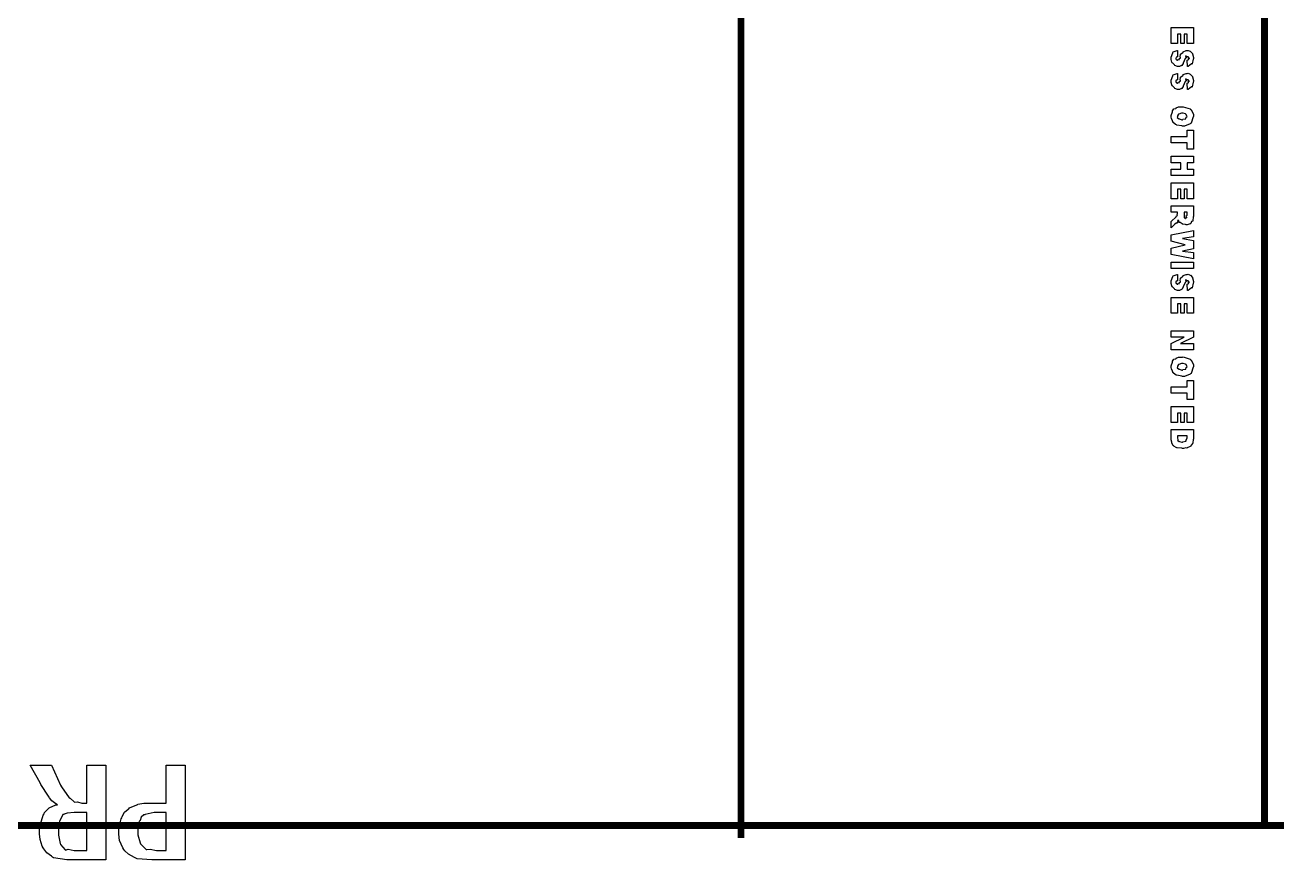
# Model space of a CAD drawing. Extents: x 0 to 11.7, y 0 to 16.5.
# Drawn here: x 7.791 to 9.628, y -0.002 to 1.223 of the extents above; entities that cross this region are included whole.
import ezdxf

# ---------------------------------------------------------------- set-up
doc = ezdxf.new("R2010")
doc.units = 0
doc.layers.get('0').update_dxf_attribs({"linetype": 'CONTINUOUS'})

msp = doc.modelspace()

# ---------------------------------------------------------------- linework, layer by layer
at = {"color": 0, "const_width": 0.01}
msp.add_lwpolyline([(11.5517, 0.0483), (11.5517, 16.4), (0.1833, 16.4), (0.1833, 0.0483), (11.5517, 0.0483)], close=True, dxfattribs=at)
for points in [[(9.61, 2.3983), (9.61, 0.0483)], [(8.8417, 2.38), (8.8417, 0.03)]]:
    msp.add_lwpolyline(points, dxfattribs=at)
at = {"color": 0}
for points in [[(9.5059, 1.2191), (9.5059, 1.1956), (9.4965, 1.1956), (9.4965, 1.2097), (9.492, 1.2097), (9.492, 1.1956), (9.4872, 1.1956), (9.4872, 1.2097), (9.4826, 1.2097), (9.4826, 1.1956), (9.4733, 1.1956), (9.4733, 1.2191), (9.5059, 1.2191)], [(9.4824, 1.1854), (9.4826, 1.1761), (9.4822, 1.1761), (9.481, 1.1756), (9.4809, 1.1755), (9.4806, 1.1755), (9.4798, 1.174), (9.4798, 1.1735), (9.4798, 1.1735), (9.4806, 1.1721), (9.4807, 1.172), (9.4807, 1.172), (9.4825, 1.1713), (9.4831, 1.1713), (9.483, 1.1714), (9.4829, 1.1721), (9.4849, 1.1717), (9.485, 1.1718), (9.4848, 1.1719), (9.4846, 1.1733), (9.4869, 1.1747), (9.487, 1.1752), (9.4864, 1.1759), (9.4869, 1.1801), (9.4903, 1.1827), (9.4907, 1.183), (9.4908, 1.1838), (9.4953, 1.1854), (9.4968, 1.1854), (9.4968, 1.1854), (9.4979, 1.1857), (9.501, 1.1844), (9.5013, 1.1841), (9.5014, 1.1842), (9.5044, 1.1809), (9.5046, 1.1804), (9.5046, 1.1804), (9.5059, 1.1752), (9.5059, 1.1735), (9.5055, 1.1728), (9.5041, 1.166), (9.5037, 1.1655), (9.5031, 1.1659), (9.4978, 1.1621), (9.497, 1.162), (9.4965, 1.1713), (9.4965, 1.1713), (9.4988, 1.1721), (9.4989, 1.1722), (9.4986, 1.1724), (9.4981, 1.1735), (9.4998, 1.174), (9.4998, 1.1742), (9.4993, 1.1743), (9.498, 1.1752), (9.4989, 1.1757), (9.4989, 1.1757), (9.4985, 1.1757), (9.4977, 1.1761), (9.4974, 1.1761), (9.497, 1.1761), (9.496, 1.1763), (9.4959, 1.1763), (9.4956, 1.1768), (9.4943, 1.1777), (9.4949, 1.1747), (9.4948, 1.1744), (9.4935, 1.1736), (9.4909, 1.167), (9.4909, 1.1666), (9.4909, 1.1666), (9.4889, 1.1633), (9.4885, 1.1631), (9.4884, 1.1633), (9.4851, 1.162), (9.4839, 1.162), (9.4826, 1.1621), (9.4787, 1.1633), (9.4783, 1.1635), (9.4778, 1.1644), (9.4756, 1.1668), (9.4747, 1.1672), (9.4746, 1.1674), (9.4743, 1.1686), (9.4733, 1.1723), (9.4733, 1.1735), (9.4733, 1.1758), (9.4753, 1.1822), (9.4757, 1.1826), (9.476, 1.1837), (9.4818, 1.1854), (9.4824, 1.1854)], [(9.4824, 1.1518), (9.4826, 1.1425), (9.4822, 1.1425), (9.481, 1.1419), (9.4809, 1.1418), (9.4806, 1.1418), (9.4798, 1.1403), (9.4798, 1.1399), (9.4798, 1.1399), (9.4806, 1.1385), (9.4807, 1.1383), (9.4807, 1.1383), (9.4825, 1.1377), (9.4831, 1.1377), (9.483, 1.1378), (9.4829, 1.1385), (9.4849, 1.1381), (9.485, 1.1381), (9.4848, 1.1383), (9.4846, 1.1397), (9.4869, 1.1411), (9.487, 1.1416), (9.4864, 1.1422), (9.4869, 1.1464), (9.4903, 1.149), (9.4907, 1.1494), (9.4908, 1.1502), (9.4953, 1.1518), (9.4968, 1.1518), (9.4968, 1.1518), (9.4979, 1.1521), (9.501, 1.1507), (9.5013, 1.1505), (9.5014, 1.1505), (9.5044, 1.1472), (9.5046, 1.1468), (9.5046, 1.1468), (9.5059, 1.1416), (9.5059, 1.1399), (9.5055, 1.1392), (9.5041, 1.1323), (9.5037, 1.1318), (9.5031, 1.1323), (9.4978, 1.1285), (9.497, 1.1284), (9.4965, 1.1377), (9.4965, 1.1377), (9.4988, 1.1385), (9.4989, 1.1386), (9.4986, 1.1387), (9.4981, 1.1399), (9.4998, 1.1403), (9.4998, 1.1405), (9.4993, 1.1407), (9.498, 1.1416), (9.4989, 1.142), (9.4989, 1.142), (9.4985, 1.1421), (9.4977, 1.1425), (9.4974, 1.1425), (9.497, 1.1425), (9.496, 1.1427), (9.4959, 1.1427), (9.4956, 1.1431), (9.4943, 1.144), (9.4949, 1.1411), (9.4948, 1.1407), (9.4935, 1.14), (9.4909, 1.1334), (9.4909, 1.1329), (9.4909, 1.1329), (9.4889, 1.1297), (9.4885, 1.1295), (9.4884, 1.1297), (9.4851, 1.1284), (9.4839, 1.1284), (9.4826, 1.1284), (9.4787, 1.1297), (9.4783, 1.1299), (9.4778, 1.1308), (9.4756, 1.1331), (9.4747, 1.1336), (9.4746, 1.1338), (9.4743, 1.1349), (9.4733, 1.1387), (9.4733, 1.1399), (9.4733, 1.1421), (9.4753, 1.1485), (9.4757, 1.149), (9.476, 1.15), (9.4818, 1.1518), (9.4824, 1.1518)], [(9.4896, 1.1027), (9.4907, 1.1031), (9.5009, 1.0997), (9.5015, 1.099), (9.5022, 1.0991), (9.5059, 1.0914), (9.5059, 1.0888), (9.5055, 1.088), (9.5023, 1.079), (9.5015, 1.0784), (9.5008, 1.0779), (9.4926, 1.0747), (9.4898, 1.0747), (9.4887, 1.0751), (9.4813, 1.0762), (9.4807, 1.0764), (9.4795, 1.077), (9.4756, 1.0805), (9.4753, 1.081), (9.4749, 1.0822), (9.4736, 1.0858), (9.4733, 1.0878), (9.4733, 1.0884), (9.4733, 1.0903), (9.4748, 1.0955), (9.475, 1.096), (9.4751, 1.097), (9.4771, 1.1), (9.4799, 1.1004), (9.4805, 1.1007), (9.4805, 1.1014), (9.4837, 1.103), (9.4881, 1.1027), (9.4896, 1.1027)], [(9.4896, 1.0934), (9.4882, 1.0934), (9.4845, 1.0923), (9.4841, 1.0921), (9.4837, 1.0921), (9.4826, 1.0895), (9.4826, 1.0886), (9.4825, 1.0886), (9.4819, 1.0874), (9.4839, 1.0856), (9.4841, 1.0853), (9.4841, 1.0853), (9.4851, 1.0854), (9.4887, 1.084), (9.4898, 1.084), (9.4901, 1.0848), (9.4946, 1.0851), (9.4948, 1.0853), (9.4946, 1.0859), (9.4952, 1.0879), (9.4965, 1.0886), (9.4965, 1.0888), (9.4959, 1.0894), (9.4951, 1.0918), (9.4948, 1.0921), (9.4939, 1.0924), (9.4907, 1.0934), (9.4896, 1.0934)], [(9.5059, 1.0685), (9.5059, 1.0405), (9.4965, 1.0405), (9.4965, 1.0498), (9.4733, 1.0498), (9.4733, 1.0591), (9.4965, 1.0591), (9.4965, 1.0685), (9.5059, 1.0685)], [(9.5059, 1.0303), (9.5059, 1.0209), (9.4965, 1.0209), (9.4965, 1.0116), (9.5059, 1.0116), (9.5059, 1.0023), (9.4733, 1.0023), (9.4733, 1.0116), (9.4872, 1.0116), (9.4872, 1.0209), (9.4733, 1.0209), (9.4733, 1.0303), (9.5059, 1.0303)], [(9.5059, 0.9915), (9.5059, 0.968), (9.4965, 0.968), (9.4965, 0.9821), (9.492, 0.9821), (9.492, 0.968), (9.4872, 0.968), (9.4872, 0.9821), (9.4826, 0.9821), (9.4826, 0.968), (9.4733, 0.968), (9.4733, 0.9915), (9.5059, 0.9915)], [(9.4733, 0.9578), (9.5059, 0.9578), (9.5059, 0.9418), (9.5055, 0.9416), (9.505, 0.9355), (9.5048, 0.9351), (9.5047, 0.9352), (9.503, 0.9347), (9.5017, 0.9316), (9.5013, 0.9314), (9.5009, 0.9314), (9.4967, 0.9298), (9.4952, 0.9298), (9.494, 0.9303), (9.49, 0.9306), (9.4896, 0.9307), (9.489, 0.9312), (9.4862, 0.9329), (9.4859, 0.9331), (9.4853, 0.9333), (9.4835, 0.9345), (9.4845, 0.9355), (9.4844, 0.9357), (9.4841, 0.936), (9.4824, 0.936), (9.4832, 0.9335), (9.4831, 0.9333), (9.4826, 0.9334), (9.4812, 0.9322), (9.4809, 0.932), (9.4804, 0.9321), (9.4787, 0.9306), (9.4785, 0.9305), (9.4733, 0.9253), (9.4733, 0.9346), (9.4802, 0.9416), (9.4801, 0.9419), (9.4822, 0.9438), (9.4822, 0.944), (9.4819, 0.9443), (9.4826, 0.9465), (9.4826, 0.9472), (9.4826, 0.9485), (9.4733, 0.9485), (9.4733, 0.9578)], [(9.492, 0.9485), (9.492, 0.9442), (9.492, 0.9442), (9.4922, 0.9419), (9.4922, 0.9416), (9.4922, 0.9416), (9.4928, 0.9399), (9.4928, 0.9398), (9.4928, 0.94), (9.4928, 0.9405), (9.4938, 0.9392), (9.4941, 0.9392), (9.494, 0.9395), (9.4944, 0.9406), (9.4959, 0.9402), (9.4959, 0.9403), (9.4956, 0.9408), (9.4953, 0.9427), (9.4965, 0.9437), (9.4965, 0.944), (9.4965, 0.9485), (9.492, 0.9485)], [(9.5059, 0.9216), (9.5059, 0.9121), (9.4898, 0.9099), (9.5059, 0.9068), (9.5059, 0.8943), (9.4898, 0.8912), (9.5059, 0.8891), (9.5059, 0.8797), (9.4733, 0.8862), (9.4733, 0.8953), (9.4937, 0.9006), (9.4733, 0.9058), (9.4733, 0.9149), (9.5059, 0.9216)], [(9.5059, 0.8751), (9.5059, 0.8657), (9.4733, 0.8657), (9.4733, 0.8751), (9.5059, 0.8751)], [(9.4824, 0.8569), (9.4826, 0.8476), (9.4822, 0.8476), (9.481, 0.8471), (9.4809, 0.847), (9.4806, 0.847), (9.4798, 0.8455), (9.4798, 0.845), (9.4798, 0.845), (9.4806, 0.8436), (9.4807, 0.8435), (9.4807, 0.8435), (9.4825, 0.8428), (9.4831, 0.8428), (9.483, 0.8429), (9.4829, 0.8436), (9.4849, 0.8432), (9.485, 0.8433), (9.4848, 0.8434), (9.4846, 0.8448), (9.4869, 0.8462), (9.487, 0.8467), (9.4864, 0.8474), (9.4869, 0.8516), (9.4903, 0.8542), (9.4907, 0.8545), (9.4908, 0.8553), (9.4953, 0.8569), (9.4968, 0.8569), (9.4968, 0.8569), (9.4979, 0.8572), (9.501, 0.8558), (9.5013, 0.8556), (9.5014, 0.8557), (9.5044, 0.8524), (9.5046, 0.8519), (9.5046, 0.8519), (9.5059, 0.8467), (9.5059, 0.845), (9.5055, 0.8443), (9.5041, 0.8375), (9.5037, 0.837), (9.5031, 0.8374), (9.4978, 0.8336), (9.497, 0.8335), (9.4965, 0.8428), (9.4965, 0.8428), (9.4988, 0.8436), (9.4989, 0.8437), (9.4986, 0.8439), (9.4981, 0.845), (9.4998, 0.8455), (9.4998, 0.8456), (9.4993, 0.8458), (9.498, 0.8467), (9.4989, 0.8472), (9.4989, 0.8472), (9.4985, 0.8472), (9.4977, 0.8476), (9.4974, 0.8476), (9.497, 0.8476), (9.496, 0.8478), (9.4959, 0.8478), (9.4956, 0.8483), (9.4943, 0.8492), (9.4949, 0.8462), (9.4948, 0.8459), (9.4935, 0.8451), (9.4909, 0.8385), (9.4909, 0.8381), (9.4909, 0.8381), (9.4889, 0.8348), (9.4885, 0.8346), (9.4884, 0.8348), (9.4851, 0.8335), (9.4839, 0.8335), (9.4826, 0.8336), (9.4787, 0.8348), (9.4783, 0.835), (9.4778, 0.8359), (9.4756, 0.8383), (9.4747, 0.8387), (9.4746, 0.8389), (9.4743, 0.8401), (9.4733, 0.8438), (9.4733, 0.845), (9.4733, 0.8473), (9.4753, 0.8537), (9.4757, 0.8541), (9.476, 0.8551), (9.4818, 0.8569), (9.4824, 0.8569)], [(9.5059, 0.8233), (9.5059, 0.7999), (9.4965, 0.7999), (9.4965, 0.814), (9.492, 0.814), (9.492, 0.7999), (9.4872, 0.7999), (9.4872, 0.814), (9.4826, 0.814), (9.4826, 0.7999), (9.4733, 0.7999), (9.4733, 0.8233), (9.5059, 0.8233)], [(9.5059, 0.7742), (9.5059, 0.7649), (9.4868, 0.7555), (9.5059, 0.7555), (9.5059, 0.7462), (9.4733, 0.7462), (9.4733, 0.7555), (9.4922, 0.7649), (9.4733, 0.7649), (9.4733, 0.7742), (9.5059, 0.7742)], [(9.4896, 0.7354), (9.4907, 0.7358), (9.5009, 0.7324), (9.5015, 0.7317), (9.5022, 0.7318), (9.5059, 0.7241), (9.5059, 0.7215), (9.5055, 0.7208), (9.5023, 0.7117), (9.5015, 0.7111), (9.5008, 0.7106), (9.4926, 0.7074), (9.4898, 0.7074), (9.4887, 0.7078), (9.4813, 0.7089), (9.4807, 0.7091), (9.4795, 0.7097), (9.4756, 0.7132), (9.4753, 0.7137), (9.4749, 0.715), (9.4736, 0.7185), (9.4733, 0.7205), (9.4733, 0.7211), (9.4733, 0.723), (9.4748, 0.7282), (9.475, 0.7287), (9.4751, 0.7297), (9.4771, 0.7327), (9.4799, 0.7331), (9.4805, 0.7335), (9.4805, 0.734), (9.4837, 0.7357), (9.4881, 0.7354), (9.4896, 0.7354)], [(9.4896, 0.7261), (9.4882, 0.7261), (9.4845, 0.725), (9.4841, 0.7248), (9.4837, 0.7248), (9.4826, 0.7222), (9.4826, 0.7213), (9.4825, 0.7213), (9.4819, 0.7201), (9.4839, 0.7183), (9.4841, 0.718), (9.4841, 0.718), (9.4851, 0.7181), (9.4887, 0.7167), (9.4898, 0.7167), (9.4901, 0.7175), (9.4946, 0.7178), (9.4948, 0.718), (9.4946, 0.7186), (9.4952, 0.7206), (9.4965, 0.7213), (9.4965, 0.7215), (9.4959, 0.7221), (9.4951, 0.7246), (9.4948, 0.7248), (9.4939, 0.7251), (9.4907, 0.7261), (9.4896, 0.7261)], [(9.5059, 0.7012), (9.5059, 0.6732), (9.4965, 0.6732), (9.4965, 0.6825), (9.4733, 0.6825), (9.4733, 0.6918), (9.4965, 0.6918), (9.4965, 0.7012), (9.5059, 0.7012)], [(9.5059, 0.663), (9.5059, 0.6395), (9.4965, 0.6395), (9.4965, 0.6536), (9.492, 0.6536), (9.492, 0.6395), (9.4872, 0.6395), (9.4872, 0.6536), (9.4826, 0.6536), (9.4826, 0.6395), (9.4733, 0.6395), (9.4733, 0.663), (9.5059, 0.663)], [(9.5059, 0.6293), (9.5059, 0.6152), (9.5055, 0.615), (9.5048, 0.6092), (9.5046, 0.6087), (9.5046, 0.6087), (9.5015, 0.6049), (9.5011, 0.6046), (9.5008, 0.6044), (9.4964, 0.6023), (9.4959, 0.6022), (9.4947, 0.6024), (9.491, 0.6013), (9.4898, 0.6013), (9.4887, 0.6018), (9.4821, 0.6023), (9.4816, 0.6024), (9.4804, 0.6029), (9.4771, 0.6051), (9.4768, 0.6055), (9.4762, 0.6058), (9.4743, 0.6094), (9.4742, 0.6098), (9.474, 0.6108), (9.4733, 0.6141), (9.4733, 0.6152), (9.4733, 0.6293), (9.5059, 0.6293)], [(9.4965, 0.62), (9.4826, 0.62), (9.4826, 0.6176), (9.4824, 0.6176), (9.483, 0.6137), (9.4831, 0.6135), (9.4831, 0.6136), (9.4827, 0.6132), (9.4848, 0.6117), (9.485, 0.6115), (9.485, 0.6115), (9.4855, 0.612), (9.4886, 0.6107), (9.4896, 0.6107), (9.4901, 0.6115), (9.4948, 0.6121), (9.495, 0.6124), (9.4946, 0.6133), (9.4965, 0.6166), (9.4965, 0.6176), (9.4965, 0.62)], [(7.9097, 0.1367), (7.9097, -0.0022), (7.8591, -0.0022), (7.8522, -0.0022), (7.833, 0.001), (7.8315, 0.0017), (7.8297, 0.0032), (7.8231, 0.0084), (7.8185, 0.0139), (7.8177, 0.0156), (7.8163, 0.0181), (7.8131, 0.0276), (7.8124, 0.0359), (7.8124, 0.0386), (7.8124, 0.0453), (7.8179, 0.0637), (7.819, 0.0655), (7.8195, 0.0674), (7.8263, 0.0744), (7.8363, 0.0785), (7.8385, 0.0789), (7.8363, 0.08), (7.8303, 0.0845), (7.8271, 0.089), (7.8263, 0.09), (7.8255, 0.0914), (7.8145, 0.1086), (7.8131, 0.1111), (7.7986, 0.1367), (7.83, 0.1367), (7.8433, 0.1076), (7.8447, 0.1051), (7.8561, 0.0889), (7.8567, 0.0883), (7.8571, 0.0882), (7.8634, 0.0829), (7.8641, 0.0826), (7.8641, 0.0826), (7.868, 0.0831), (7.8745, 0.0811), (7.8767, 0.0811), (7.8819, 0.0811), (7.8819, 0.1367), (7.9097, 0.1367)], [(8.0261, 0.1367), (8.0261, -0.0022), (7.9851, -0.0022), (7.9774, -0.0022), (7.9557, -0.0006), (7.9545, -0.0003), (7.9517, 0.0012), (7.9431, 0.0061), (7.9375, 0.0113), (7.9363, 0.013), (7.9344, 0.0157), (7.9298, 0.0261), (7.9289, 0.0358), (7.9289, 0.039), (7.9289, 0.0442), (7.9323, 0.0582), (7.933, 0.0596), (7.9334, 0.0617), (7.9372, 0.0681), (7.9424, 0.0721), (7.9434, 0.0729), (7.9444, 0.0744), (7.9554, 0.0789), (7.9564, 0.0792), (7.9568, 0.0796), (7.9656, 0.0809), (7.978, 0.0811), (7.982, 0.0811), (7.9983, 0.0811), (7.9983, 0.1367), (8.0261, 0.1367)], [(7.8819, 0.0672), (7.8667, 0.0672), (7.8633, 0.0672), (7.853, 0.0666), (7.8487, 0.065), (7.848, 0.0646), (7.8468, 0.0644), (7.8427, 0.0564), (7.8424, 0.0553), (7.8418, 0.0552), (7.8405, 0.0494), (7.8402, 0.0414), (7.8402, 0.0388), (7.8402, 0.0343), (7.8426, 0.0221), (7.843, 0.021), (7.8433, 0.0203), (7.8498, 0.0126), (7.8506, 0.0123), (7.8506, 0.0123), (7.8545, 0.0135), (7.863, 0.0117), (7.8658, 0.0117), (7.8819, 0.0117), (7.8819, 0.0672)], [(7.9983, 0.0117), (7.9983, 0.0672), (7.9853, 0.0672), (7.9807, 0.0672), (7.9676, 0.0647), (7.9668, 0.0642), (7.9654, 0.064), (7.9614, 0.0607), (7.9599, 0.0557), (7.9595, 0.0546), (7.9588, 0.0546), (7.957, 0.049), (7.9566, 0.0417), (7.9566, 0.0392), (7.9566, 0.0348), (7.9599, 0.0228), (7.9606, 0.0216), (7.9609, 0.0208), (7.969, 0.0133), (7.9699, 0.013), (7.9699, 0.013), (7.9747, 0.0136), (7.9838, 0.0117), (7.9868, 0.0117), (7.9983, 0.0117)]]:
    msp.add_lwpolyline(points, close=True, dxfattribs=at)

doc.saveas('drawing.dxf')
